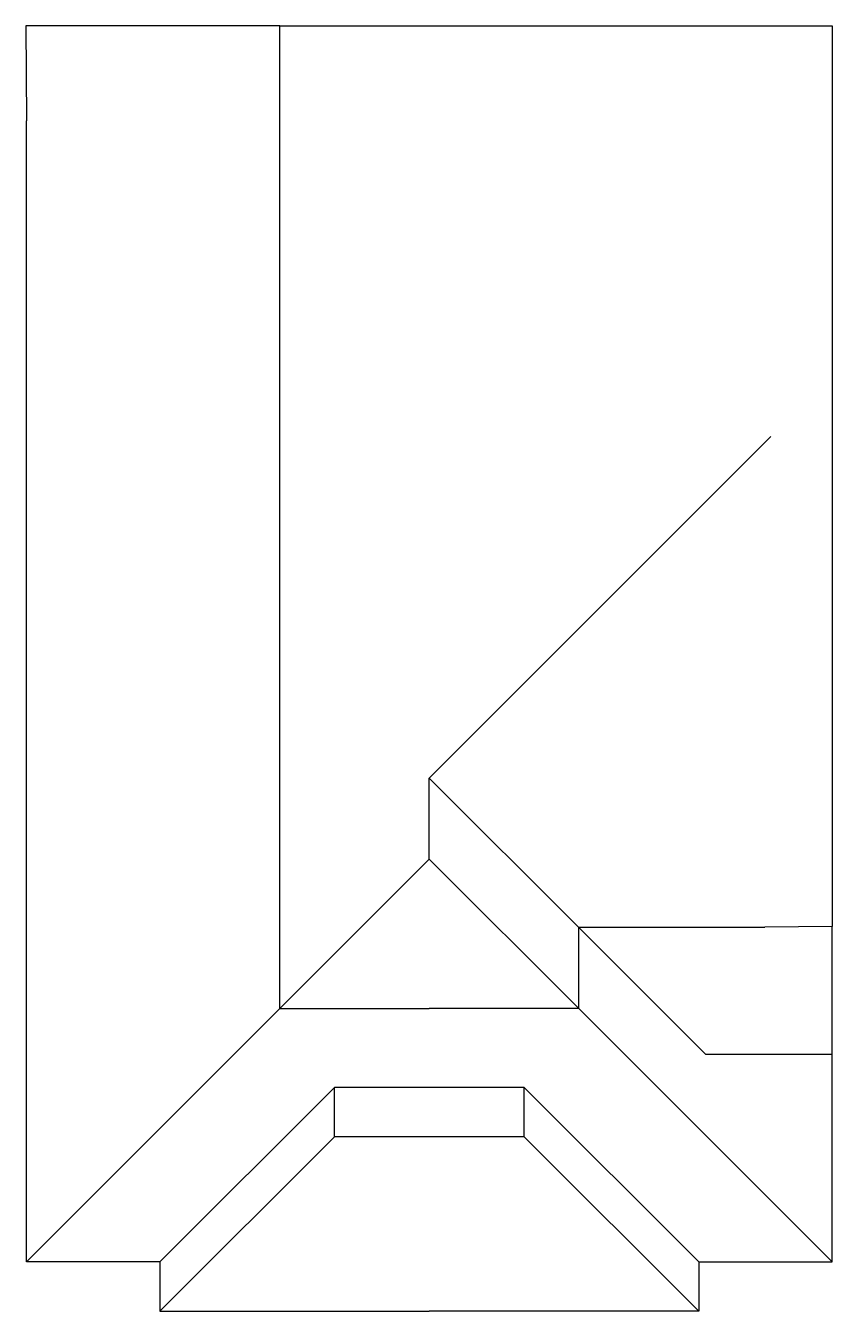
# Model space of a CAD drawing. Header units: metres. Extents: x -716 to -422, y 61 to 530.
import ezdxf

# ---------------------------------------------------------------- set-up
doc = ezdxf.new("R2010")
doc.units = ezdxf.units.M

msp = doc.modelspace()

# ---------------------------------------------------------------- linework, layer by layer
at = {"layer": 'FP-Roof', "color": 1}
for p, q in [((-716.23, 529.84), (-716, 495.17)), ((-623.51, 529.84), (-716.23, 529.84)), ((-623.51, 171.16), (-623.51, 529.84)), ((-623.51, 529.84), (-422, 529.84)), ((-422, 529.84), (-422, 201.06)), ((-716, 78.67), (-716, 495.17)), ((-468.21, 154.48), (-514.63, 200.9)), ((-514.63, 200.9), (-446.61, 200.9)), ((-514.48, 171.16), (-514.48, 200.9)), ((-422, 201.06), (-446.61, 200.9)), ((-422, 146.17), (-422, 201.06)), ((-716, 78.67), (-623.51, 171.16)), ((-623.51, 171.16), (-569, 171.16)), ((-514.48, 171.16), (-569, 171.16)), ((-422, 78.67), (-514.48, 171.16)), ((-468.21, 154.48), (-422, 154.48)), ((-422, 78.67), (-422, 146.17)), ((-667.27, 78.67), (-603.58, 142.36)), ((-603.58, 124.36), (-603.58, 142.36)), ((-534.42, 142.36), (-603.58, 142.36)), ((-470.73, 78.67), (-534.42, 142.36)), ((-534.42, 124.36), (-534.42, 142.36)), ((-667.27, 60.67), (-603.58, 124.36)), ((-534.42, 124.36), (-603.58, 124.36)), ((-470.73, 60.67), (-534.42, 124.36)), ((-667.27, 78.67), (-716, 78.67)), ((-470.73, 78.67), (-422, 78.67))]:
    msp.add_line(p, q, dxfattribs=at)
for points in [[(-667.27, 78.67), (-667.27, 60.67), (-569, 60.67)], [(-470.73, 78.67), (-470.73, 60.67), (-569, 60.67)]]:
    msp.add_lwpolyline(points, dxfattribs=at)
at = {"layer": 'FP-Roof Detail'}
for points in [[(-569, 225.67), (-569, 255.27), (-444.36, 379.91)], [(-514.48, 200.76), (-569, 255.27)], [(-623.51, 171.16), (-569, 225.67)], [(-514.48, 171.16), (-569, 225.67)]]:
    msp.add_lwpolyline(points, dxfattribs=at)

doc.saveas('drawing.dxf')
